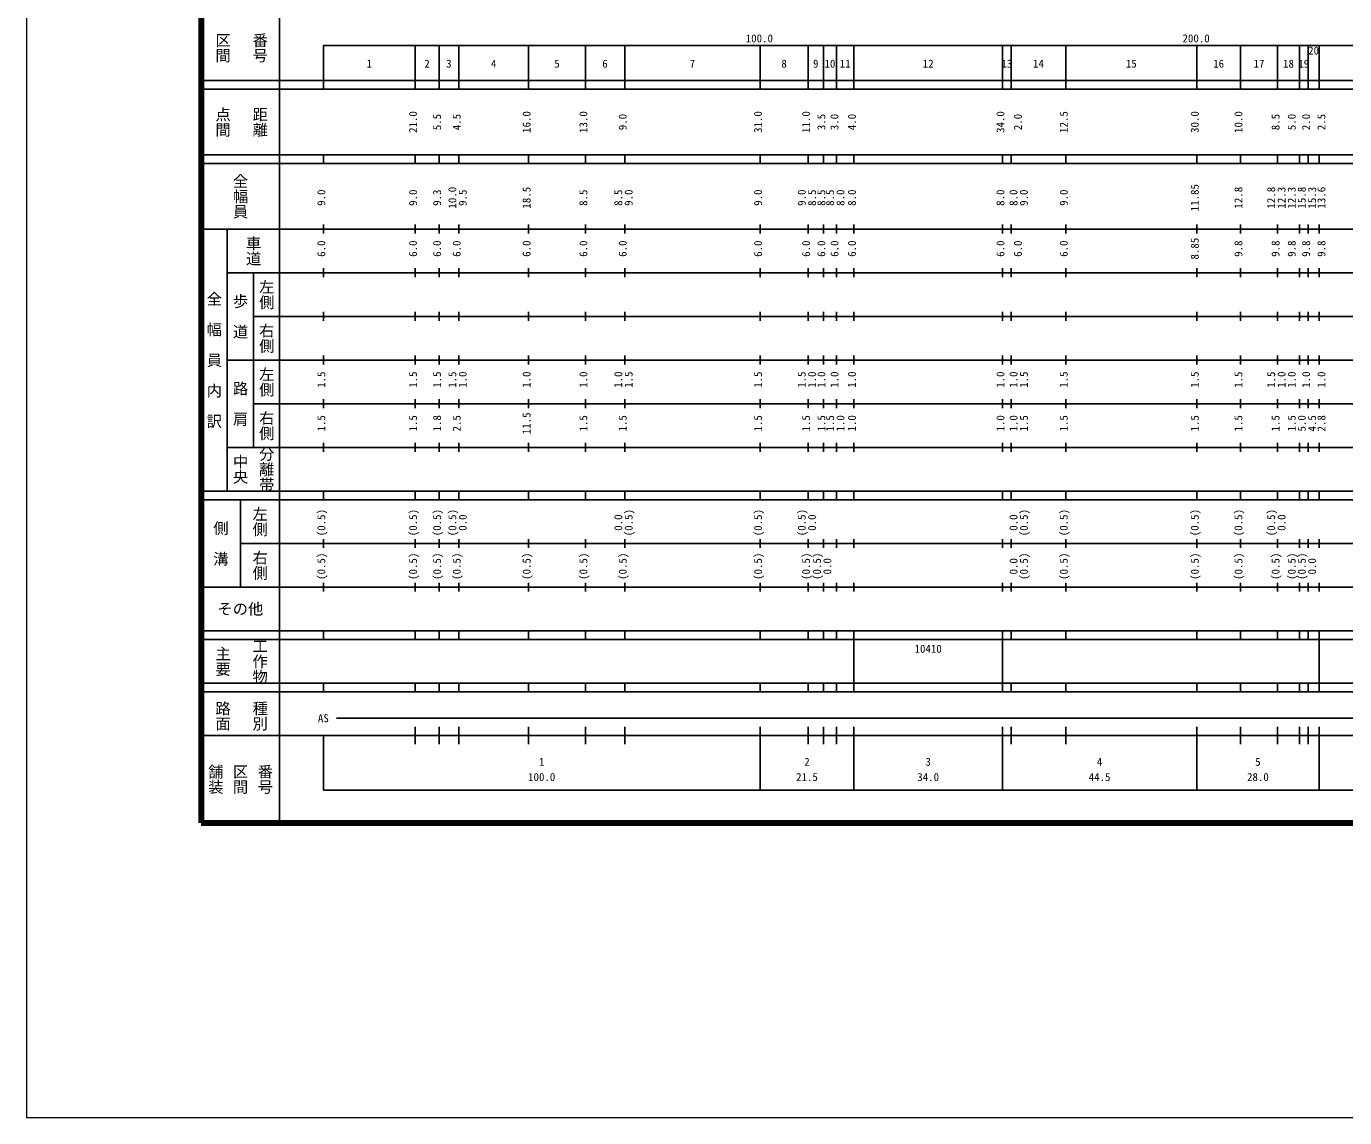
# Model space of a CAD drawing. Units: millimetres on the paper. Extents: x 0 to 700, y -48 to 448.
# Drawn here: x 0 to 301.9, y -47.5 to 202.4 of the extents above; entities that cross this region are included whole.
import ezdxf
from ezdxf.enums import TextEntityAlignment as Align

# ---------------------------------------------------------------- set-up
doc = ezdxf.new("R2010")
doc.units = ezdxf.units.MM
for name, color, linetype, lineweight in [('S-TTL', 2, 'Continuous', 50), ('S-TTL-BAND', 7, 'Continuous', 25), ('作業レイヤ1', 7, 'Continuous', 13)]:
    doc.layers.add(name, color=color, linetype=linetype, lineweight=lineweight)
doc.styles.add('@ＭＳ ゴシック', font='')
doc.styles.add('ＭＳ ゴシック', font='')
doc.styles.get('@ＭＳ ゴシック').set_extended_font_data('@MS Gothic')
doc.styles.get('ＭＳ ゴシック').set_extended_font_data('MS Gothic')

msp = doc.modelspace()

# ---------------------------------------------------------------- linework, layer by layer
at = {"layer": 'S-TTL', "lineweight": 140}
for p, q in [((40, 380), (40, 20)), ((40, 20), (680, 20))]:
    msp.add_line(p, q, dxfattribs=at)
at = {"layer": 'S-TTL-BAND'}
for p, q in [((58, 370), (58, 20)), ((68, 198), (579, 198)), ((68, 198), (68, 188)), ((89, 188), (89, 198)), ((94.5, 188), (94.5, 198)), ((99, 188), (99, 198)), ((115, 188), (115, 198)), ((128, 188), (128, 198)), ((137, 188), (137, 198)), ((168, 188), (168, 198)), ((179, 188), (179, 198)), ((182.5, 188), (182.5, 198)), ((185.5, 188), (185.5, 198)), ((189.5, 188), (189.5, 198)), ((223.5, 188), (223.5, 198)), ((225.5, 188), (225.5, 198)), ((238, 188), (238, 198)), ((268, 188), (268, 198)), ((278, 188), (278, 198)), ((286.5, 188), (286.5, 198)), ((291.5, 188), (291.5, 198)), ((293.5, 188), (293.5, 198)), ((296, 188), (296, 198)), ((40, 190), (579, 190)), ((40, 188), (579, 188)), ((40, 173), (579, 173)), ((68, 171), (68, 173)), ((89, 171), (89, 173)), ((94.5, 171), (94.5, 173)), ((99, 171), (99, 173)), ((115, 171), (115, 173)), ((128, 171), (128, 173)), ((137, 171), (137, 173)), ((168, 171), (168, 173)), ((179, 171), (179, 173)), ((182.5, 171), (182.5, 173)), ((185.5, 171), (185.5, 173)), ((189.5, 171), (189.5, 173)), ((223.5, 171), (223.5, 173)), ((225.5, 171), (225.5, 173)), ((238, 171), (238, 173)), ((268, 171), (268, 173)), ((278, 171), (278, 173)), ((286.5, 171), (286.5, 173)), ((291.5, 171), (291.5, 173)), ((293.5, 171), (293.5, 173)), ((296, 171), (296, 173)), ((40, 171), (579, 171)), ((68, 155), (68, 157)), ((89, 155), (89, 157)), ((94.5, 155), (94.5, 157)), ((99, 155), (99, 157)), ((115, 155), (115, 157)), ((128, 155), (128, 157)), ((137, 155), (137, 157)), ((168, 155), (168, 157)), ((179, 155), (179, 157)), ((182.5, 155), (182.5, 157)), ((185.5, 155), (185.5, 157)), ((189.5, 155), (189.5, 157)), ((223.5, 155), (223.5, 157)), ((225.5, 155), (225.5, 157)), ((238, 155), (238, 157)), ((268, 155), (268, 157)), ((278, 155), (278, 157)), ((286.5, 155), (286.5, 157)), ((291.5, 155), (291.5, 157)), ((293.5, 155), (293.5, 157)), ((296, 155), (296, 157)), ((40, 156), (579, 156)), ((46, 96), (46, 156)), ((46, 146), (579, 146)), ((52, 146), (52, 106)), ((68, 145), (68, 147)), ((89, 145), (89, 147)), ((94.5, 145), (94.5, 147)), ((99, 145), (99, 147)), ((115, 145), (115, 147)), ((128, 145), (128, 147)), ((137, 145), (137, 147)), ((168, 145), (168, 147)), ((179, 145), (179, 147)), ((182.5, 145), (182.5, 147)), ((185.5, 145), (185.5, 147)), ((189.5, 145), (189.5, 147)), ((223.5, 145), (223.5, 147)), ((225.5, 145), (225.5, 147)), ((238, 145), (238, 147)), ((268, 145), (268, 147)), ((278, 145), (278, 147)), ((286.5, 145), (286.5, 147)), ((291.5, 145), (291.5, 147)), ((293.5, 145), (293.5, 147)), ((296, 145), (296, 147)), ((52, 136), (579, 136)), ((68, 135), (68, 137)), ((89, 135), (89, 137)), ((94.5, 135), (94.5, 137)), ((99, 135), (99, 137)), ((115, 135), (115, 137)), ((128, 135), (128, 137)), ((137, 135), (137, 137)), ((168, 135), (168, 137)), ((179, 135), (179, 137)), ((182.5, 135), (182.5, 137)), ((185.5, 135), (185.5, 137)), ((189.5, 135), (189.5, 137)), ((223.5, 135), (223.5, 137)), ((225.5, 135), (225.5, 137)), ((238, 135), (238, 137)), ((268, 135), (268, 137)), ((278, 135), (278, 137)), ((286.5, 135), (286.5, 137)), ((291.5, 135), (291.5, 137)), ((293.5, 135), (293.5, 137)), ((296, 135), (296, 137)), ((68, 125), (68, 127)), ((89, 125), (89, 127)), ((94.5, 125), (94.5, 127)), ((99, 125), (99, 127)), ((115, 125), (115, 127)), ((128, 125), (128, 127)), ((137, 125), (137, 127)), ((168, 125), (168, 127)), ((179, 125), (179, 127)), ((182.5, 125), (182.5, 127)), ((185.5, 125), (185.5, 127)), ((189.5, 125), (189.5, 127)), ((223.5, 125), (223.5, 127)), ((225.5, 125), (225.5, 127)), ((238, 125), (238, 127)), ((268, 125), (268, 127)), ((278, 125), (278, 127)), ((286.5, 125), (286.5, 127)), ((291.5, 125), (291.5, 127)), ((293.5, 125), (293.5, 127)), ((296, 125), (296, 127)), ((46, 126), (579, 126)), ((52, 116), (579, 116)), ((68, 115), (68, 117)), ((89, 115), (89, 117)), ((94.5, 115), (94.5, 117)), ((99, 115), (99, 117)), ((115, 115), (115, 117)), ((128, 115), (128, 117)), ((137, 115), (137, 117)), ((168, 115), (168, 117)), ((179, 115), (179, 117)), ((182.5, 115), (182.5, 117)), ((185.5, 115), (185.5, 117)), ((189.5, 115), (189.5, 117)), ((223.5, 115), (223.5, 117)), ((225.5, 115), (225.5, 117)), ((238, 115), (238, 117)), ((268, 115), (268, 117)), ((278, 115), (278, 117)), ((286.5, 115), (286.5, 117)), ((291.5, 115), (291.5, 117)), ((293.5, 115), (293.5, 117)), ((296, 115), (296, 117)), ((46, 106), (579, 106)), ((68, 105), (68, 107)), ((89, 105), (89, 107)), ((94.5, 105), (94.5, 107)), ((99, 105), (99, 107)), ((115, 105), (115, 107)), ((128, 105), (128, 107)), ((137, 105), (137, 107)), ((168, 105), (168, 107)), ((179, 105), (179, 107)), ((182.5, 105), (182.5, 107)), ((185.5, 105), (185.5, 107)), ((189.5, 105), (189.5, 107)), ((223.5, 105), (223.5, 107)), ((225.5, 105), (225.5, 107)), ((238, 105), (238, 107)), ((268, 105), (268, 107)), ((278, 105), (278, 107)), ((286.5, 105), (286.5, 107)), ((291.5, 105), (291.5, 107)), ((293.5, 105), (293.5, 107)), ((296, 105), (296, 107)), ((40, 96), (579, 96)), ((40, 94), (579, 94)), ((49, 94), (49, 74)), ((68, 94), (68, 96)), ((89, 94), (89, 96)), ((94.5, 94), (94.5, 96)), ((99, 94), (99, 96)), ((115, 94), (115, 96)), ((128, 94), (128, 96)), ((137, 94), (137, 96)), ((168, 94), (168, 96)), ((179, 94), (179, 96)), ((182.5, 94), (182.5, 96)), ((185.5, 94), (185.5, 96)), ((189.5, 94), (189.5, 96)), ((223.5, 94), (223.5, 96)), ((225.5, 94), (225.5, 96)), ((238, 94), (238, 96)), ((268, 94), (268, 96)), ((278, 94), (278, 96)), ((286.5, 94), (286.5, 96)), ((291.5, 94), (291.5, 96)), ((293.5, 94), (293.5, 96)), ((296, 94), (296, 96)), ((68, 83), (68, 85)), ((89, 83), (89, 85)), ((94.5, 83), (94.5, 85)), ((99, 83), (99, 85)), ((115, 83), (115, 85)), ((128, 83), (128, 85)), ((137, 83), (137, 85)), ((168, 83), (168, 85)), ((179, 83), (179, 85)), ((182.5, 83), (182.5, 85)), ((185.5, 83), (185.5, 85)), ((189.5, 83), (189.5, 85)), ((223.5, 83), (223.5, 85)), ((225.5, 83), (225.5, 85)), ((238, 83), (238, 85)), ((268, 83), (268, 85)), ((278, 83), (278, 85)), ((286.5, 83), (286.5, 85)), ((291.5, 83), (291.5, 85)), ((293.5, 83), (293.5, 85)), ((296, 83), (296, 85)), ((49, 84), (579, 84)), ((40, 74), (579, 74)), ((68, 73), (68, 75)), ((89, 73), (89, 75)), ((94.5, 73), (94.5, 75)), ((99, 73), (99, 75)), ((115, 73), (115, 75)), ((128, 73), (128, 75)), ((137, 73), (137, 75)), ((168, 73), (168, 75)), ((179, 73), (179, 75)), ((182.5, 73), (182.5, 75)), ((185.5, 73), (185.5, 75)), ((189.5, 73), (189.5, 75)), ((223.5, 73), (223.5, 75)), ((225.5, 73), (225.5, 75)), ((238, 73), (238, 75)), ((268, 73), (268, 75)), ((278, 73), (278, 75)), ((286.5, 73), (286.5, 75)), ((291.5, 73), (291.5, 75)), ((293.5, 73), (293.5, 75)), ((296, 73), (296, 75)), ((40, 64), (579, 64)), ((68, 62), (68, 64)), ((89, 62), (89, 64)), ((94.5, 62), (94.5, 64)), ((99, 62), (99, 64)), ((115, 62), (115, 64)), ((128, 62), (128, 64)), ((137, 62), (137, 64)), ((168, 62), (168, 64)), ((179, 62), (179, 64)), ((182.5, 62), (182.5, 64)), ((185.5, 62), (185.5, 64)), ((189.5, 62), (189.5, 64)), ((223.5, 62), (223.5, 64)), ((225.5, 62), (225.5, 64)), ((238, 62), (238, 64)), ((268, 62), (268, 64)), ((278, 62), (278, 64)), ((286.5, 62), (286.5, 64)), ((291.5, 62), (291.5, 64)), ((293.5, 62), (293.5, 64)), ((296, 62), (296, 64)), ((40, 62), (579, 62)), ((189.5, 52), (189.5, 62)), ((223.5, 52), (223.5, 62)), ((296, 52), (296, 62)), ((40, 52), (579, 52)), ((68, 50), (68, 52)), ((89, 50), (89, 52)), ((94.5, 50), (94.5, 52)), ((99, 50), (99, 52)), ((115, 50), (115, 52)), ((128, 50), (128, 52)), ((137, 50), (137, 52)), ((168, 50), (168, 52)), ((179, 50), (179, 52)), ((182.5, 50), (182.5, 52)), ((185.5, 50), (185.5, 52)), ((189.5, 50), (189.5, 52)), ((223.5, 50), (223.5, 52)), ((225.5, 50), (225.5, 52)), ((238, 50), (238, 52)), ((268, 50), (268, 52)), ((278, 50), (278, 52)), ((286.5, 50), (286.5, 52)), ((291.5, 50), (291.5, 52)), ((293.5, 50), (293.5, 52)), ((296, 50), (296, 52)), ((40, 50), (579, 50)), ((71, 44), (496.5, 44)), ((40, 40), (579, 40)), ((68, 40), (68, 27.5)), ((89, 38), (89, 42)), ((94.5, 38), (94.5, 42)), ((99, 38), (99, 42)), ((115, 38), (115, 42)), ((128, 38), (128, 42)), ((137, 38), (137, 42)), ((168, 27.5), (168, 42)), ((179, 38), (179, 42)), ((182.5, 38), (182.5, 42)), ((185.5, 38), (185.5, 42)), ((189.5, 27.5), (189.5, 42)), ((223.5, 27.5), (223.5, 42)), ((225.5, 38), (225.5, 42)), ((238, 38), (238, 42)), ((268, 27.5), (268, 42)), ((278, 38), (278, 42)), ((286.5, 38), (286.5, 42)), ((291.5, 38), (291.5, 42)), ((293.5, 38), (293.5, 42)), ((296, 27.5), (296, 42)), ((68, 27.5), (579, 27.5))]:
    msp.add_line(p, q, dxfattribs=at)
at = {"layer": '作業レイヤ1'}
msp.add_lwpolyline([(0, -47.5), (700, -47.5), (700, 447.5), (0, 447.5)], close=True, dxfattribs=at)

# ---------------------------------------------------------------- texts
at = {"layer": 'S-TTL-BAND', "style": '@ＭＳ ゴシック'}
for s, p in [('区間', (45, 197.5)), ('番号', (53.5, 197.5)), ('点間', (45, 180.5)), ('距離', (53.5, 180.5)), ('全幅員', (49, 163.5)), ('車道', (52, 151)), ('左側', (55, 141)), ('全\u3000幅\u3000員\u3000内\u3000訳', (43, 126)), ('歩\u3000道', (49, 136)), ('右側', (55, 131)), ('左側', (55, 121)), ('路\u3000肩', (49, 116)), ('右側', (55, 111)), ('分離帯', (55, 101)), ('中央', (49, 101)), ('左側', (53.5, 89)), ('側\u3000溝', (44.5, 84)), ('右側', (53.5, 79)), ('工作物', (53.5, 57)), ('主要', (45, 57)), ('路面', (45, 44.5)), ('種別', (53.5, 44.5)), ('舗装', (43.333, 30)), ('番号', (54.667, 30)), ('区間', (49, 30))]:
    msp.add_text(s, height=2.566, rotation=270, dxfattribs=at).set_placement(p, align=Align.MIDDLE_CENTER)
at = {"layer": 'S-TTL-BAND', "style": 'ＭＳ ゴシック'}
for s, p in [('100.0', (167.844, 198.195)), ('200.0', (267.844, 198.195)), ('20', (294.75, 195.405)), ('1', (78.5, 192.405)), ('2', (91.75, 192.405)), ('3', (96.75, 192.405)), ('4', (107, 192.405)), ('5', (121.5, 192.405)), ('6', (132.5, 192.405)), ('7', (152.5, 192.405)), ('8', (173.5, 192.405)), ('9', (180.75, 192.405)), ('10', (184, 192.405)), ('11', (187.5, 192.405)), ('12', (206.5, 192.405)), ('13', (224.5, 192.405)), ('14', (231.75, 192.405)), ('15', (253, 192.405)), ('16', (273, 192.405)), ('17', (282.25, 192.405)), ('18', (289, 192.405)), ('19', (292.5, 192.405)), ('AS', (68, 42.5)), ('1', (118, 32.523)), ('2', (178.75, 32.523)), ('3', (206.5, 32.523)), ('4', (245.75, 32.523)), ('5', (282, 32.523)), ('100.0', (118, 29.033)), ('21.5', (178.75, 29.033)), ('34.0', (206.5, 29.033)), ('44.5', (245.75, 29.033)), ('28.0', (282, 29.033))]:
    msp.add_text(s, height=1.833, dxfattribs=at).set_placement(p, align=Align.BOTTOM_CENTER)
for s, p in [('21.0', (90, 180.5)), ('5.5', (95.5, 180.5)), ('4.5', (100, 180.5)), ('16.0', (116, 180.5)), ('13.0', (129, 180.5)), ('9.0', (138, 180.5)), ('31.0', (169, 180.5)), ('11.0', (180, 180.5)), ('3.5', (183.5, 180.5)), ('3.0', (186.5, 180.5)), ('4.0', (190.5, 180.5)), ('34.0', (224.5, 180.5)), ('2.0', (228.5, 180.5)), ('12.5', (239, 180.5)), ('30.0', (269, 180.5)), ('10.0', (279, 180.5)), ('8.5', (287.5, 180.5)), ('5.0', (291.2, 180.5)), ('2.0', (294.5, 180.5)), ('2.5', (298, 180.5)), ('11.85', (269, 163.174)), ('9.0', (69, 163.174)), ('9.0', (90, 163.174)), ('9.3', (95.5, 163.174)), ('10.0', (99, 163.174)), ('9.5', (101.37, 163.174)), ('18.5', (116, 163.174)), ('8.5', (129, 163.174)), ('8.5', (137, 163.174)), ('9.0', (139.37, 163.174)), ('9.0', (169, 163.174)), ('9.0', (179, 163.174)), ('8.5', (181.37, 163.174)), ('8.5', (183.5, 163.174)), ('8.5', (185.5, 163.174)), ('8.0', (187.87, 163.174)), ('8.0', (190.5, 163.174)), ('8.0', (224.5, 163.174)), ('8.0', (227.5, 163.174)), ('9.0', (229.87, 163.174)), ('9.0', (239, 163.174)), ('12.8', (279, 163.174)), ('12.8', (286.5, 163.174)), ('12.3', (288.87, 163.174)), ('12.3', (291.2, 163.174)), ('15.8', (293.5, 163.174)), ('15.3', (295.87, 163.174)), ('13.6', (298, 163.174)), ('6.0', (69, 151.5)), ('6.0', (90, 151.5)), ('6.0', (95.5, 151.5)), ('6.0', (100, 151.5)), ('6.0', (116, 151.5)), ('6.0', (129, 151.5)), ('6.0', (138, 151.5)), ('6.0', (169, 151.5)), ('6.0', (180, 151.5)), ('6.0', (183.5, 151.5)), ('6.0', (186.5, 151.5)), ('6.0', (190.5, 151.5)), ('6.0', (224.5, 151.5)), ('6.0', (228.5, 151.5)), ('6.0', (239, 151.5)), ('8.85', (269, 151.5)), ('9.8', (279, 151.5)), ('9.8', (287.5, 151.5)), ('9.8', (291.2, 151.5)), ('9.8', (294.5, 151.5)), ('9.8', (298, 151.5)), ('1.5', (69, 121.5)), ('1.5', (90, 121.5)), ('1.5', (95.5, 121.5)), ('1.5', (99, 121.5)), ('1.0', (101.37, 121.5)), ('1.0', (116, 121.5)), ('1.0', (129, 121.5)), ('1.0', (137, 121.5)), ('1.5', (139.37, 121.5)), ('1.5', (169, 121.5)), ('1.5', (179, 121.5)), ('1.0', (181.37, 121.5)), ('1.0', (183.5, 121.5)), ('1.0', (186.5, 121.5)), ('1.0', (190.5, 121.5)), ('1.0', (224.5, 121.5)), ('1.0', (227.5, 121.5)), ('1.5', (229.87, 121.5)), ('1.5', (239, 121.5)), ('1.5', (269, 121.5)), ('1.5', (279, 121.5)), ('1.5', (286.5, 121.5)), ('1.0', (288.87, 121.5)), ('1.0', (291.2, 121.5)), ('1.0', (294.5, 121.5)), ('1.0', (298, 121.5)), ('1.5', (69, 111.5)), ('1.5', (90, 111.5)), ('1.8', (95.5, 111.5)), ('2.5', (100, 111.5)), ('11.5', (116, 111.5)), ('1.5', (129, 111.5)), ('1.5', (138, 111.5)), ('1.5', (169, 111.5)), ('1.5', (180, 111.5)), ('1.5', (183.5, 111.5)), ('1.5', (185.5, 111.5)), ('1.0', (187.87, 111.5)), ('1.0', (190.5, 111.5)), ('1.0', (224.5, 111.5)), ('1.0', (227.5, 111.5)), ('1.5', (229.87, 111.5)), ('1.5', (239, 111.5)), ('1.5', (269, 111.5)), ('1.5', (279, 111.5)), ('1.5', (287.5, 111.5)), ('1.5', (291.2, 111.5)), ('5.0', (293.5, 111.5)), ('4.5', (295.87, 111.5)), ('2.8', (298, 111.5)), ('(0.5)', (69, 88.764)), ('(0.5)', (90, 88.764)), ('(0.5)', (95.5, 88.764)), ('(0.5)', (99, 88.764)), ('(0.5)', (139.37, 88.764)), ('(0.5)', (169, 88.764)), ('(0.5)', (179, 88.764)), ('(0.5)', (229.87, 88.764)), ('(0.5)', (239, 88.764)), ('(0.5)', (269, 88.764)), ('(0.5)', (279, 88.764)), ('(0.5)', (286.5, 88.764)), ('0.0', (101.37, 88.764)), ('0.0', (137, 88.764)), ('0.0', (181.37, 88.764)), ('0.0', (227.5, 88.764)), ('0.0', (288.87, 88.764)), ('(0.5)', (69, 78.764)), ('(0.5)', (90, 78.764)), ('(0.5)', (95.5, 78.764)), ('(0.5)', (100, 78.764)), ('(0.5)', (116, 78.764)), ('(0.5)', (129, 78.764)), ('(0.5)', (138, 78.764)), ('(0.5)', (169, 78.764)), ('(0.5)', (180, 78.764)), ('(0.5)', (182.5, 78.764)), ('(0.5)', (229.87, 78.764)), ('(0.5)', (239, 78.764)), ('(0.5)', (269, 78.764)), ('(0.5)', (279, 78.764)), ('(0.5)', (287.5, 78.764)), ('(0.5)', (291.2, 78.764)), ('(0.5)', (293.5, 78.764)), ('0.0', (184.87, 78.764)), ('0.0', (227.5, 78.764)), ('0.0', (295.87, 78.764))]:
    msp.add_text(s, height=1.833, rotation=90, dxfattribs=at).set_placement(p, align=Align.BOTTOM_CENTER)
msp.add_text('その他', height=2.566, dxfattribs=at).set_placement((49, 69), align=Align.MIDDLE_CENTER)
msp.add_text('10410', height=1.833, dxfattribs=at).set_placement((203.375, 58.405), align=Align.BOTTOM_LEFT)

doc.saveas('drawing.dxf')
